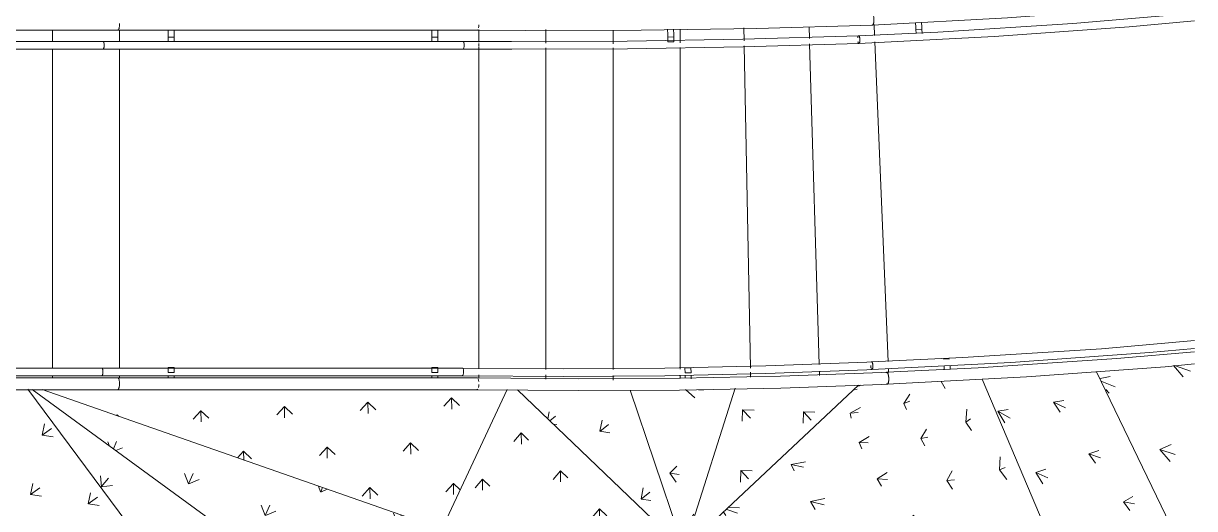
# Model space of a CAD drawing. Header units: millimetres. Extents: x -57519 to 497916, y -349472 to 446842.
# Drawn here: x 489922 to 494810, y 2633 to 4657 of the extents above; entities that cross this region are included whole.
import ezdxf

# ---------------------------------------------------------------- set-up
doc = ezdxf.new("R2010")
doc.units = ezdxf.units.MM
for name, color, linetype, lineweight in [('A-FLOR', 192, 'Continuous', 5), ('A-FLOR-HRAL', 11, 'Continuous', 5), ('A-FLOR-PATT', 8, 'Continuous', 5)]:
    doc.layers.add(name, color=color, linetype=linetype, lineweight=lineweight)

# ---------------------------------------------------------------- blocks, each defined once
blk = doc.blocks.new('Railings 6 - Railings 6-15750741-1_F SINGLE OCCUPANCY DIAGRAM')
at = {"layer": 'A-FLOR-HRAL'}
for p, q in [((93841.3, 4641.9), (93840.3, 4660.4)), ((93865.3, 4661.7), (93866.2, 4643.2)), ((89390.3, 4629.3), (90510.3, 4629.3)), ((90510.3, 4629.3), (92010.5, 4629.3)), ((90721.2, 4610.6), (90721.2, 4629.5)), ((90721.2, 4600.6), (90721.2, 4610.6)), ((90721.2, 4581.3), (90721.2, 4600.6)), ((90746.2, 4600.6), (90721.2, 4600.6)), ((90746.2, 4629.5), (90746.2, 4610.6)), ((90746.2, 4610.6), (90746.2, 4600.6)), ((90746.2, 4600.6), (90746.2, 4581.3)), ((91821.2, 4610.6), (91821.2, 4629.7)), ((91821.2, 4600.6), (91821.2, 4610.6)), ((91821.2, 4581.1), (91821.2, 4600.6)), ((91846.2, 4600.6), (91821.2, 4600.6)), ((91846.2, 4629.7), (91846.2, 4610.6)), ((91846.2, 4610.6), (91846.2, 4600.6)), ((91846.2, 4600.6), (91846.2, 4581.2)), ((92011.4, 4629.5), (92009.5, 4629.5)), ((92013.3, 4631.1), (92011.4, 4629.5)), ((92806, 4610.7), (92805.6, 4633.6)), ((92806.2, 4601.1), (92806, 4610.7)), ((92831.2, 4601.2), (92806.2, 4600.7)), ((92806.6, 4580.7), (92806.2, 4600.7)), ((92830.6, 4633.3), (92831, 4611.2)), ((92831, 4611.2), (92831.2, 4601.2)), ((92831.2, 4601.2), (92831.5, 4581.2)), ((93841.7, 4633.2), (93841.3, 4641.9)), ((93866.8, 4633.2), (93841.8, 4631.9)), ((93842.7, 4615.9), (93841.8, 4631.9)), ((93866.2, 4643.2), (93866.8, 4633.2)), ((93866.8, 4633.2), (93867.8, 4614.9)), ((90449.1, 4582.6), (89329.1, 4582.6)), ((89329.1, 4550.6), (90449.1, 4550.6)), ((91951.6, 4582.6), (90449.1, 4582.6)), ((90449.1, 4550.6), (91951.4, 4550.6)), ((91952.1, 4550.7), (91950.8, 4550.7)), ((92806.6, 4580.7), (92831.5, 4581.2)), ((93982.7, 3257.4), (93957.7, 3256.1)), ((93959.3, 3226.1), (93959.2, 3228.7)), ((93984.1, 3230), (93984.3, 3227.4)), ((93984.3, 3227.4), (93985, 3214)), ((89323.7, 3187.7), (90443.7, 3187.7)), ((90510.3, 3179.3), (89390.3, 3179.3)), ((90443.7, 3219.7), (89985.2, 3219.7)), ((91949.4, 3219.7), (90443.7, 3219.7)), ((90443.7, 3187.7), (91949.2, 3187.7)), ((92011, 3179.3), (90510.3, 3179.3)), ((90721.2, 3201.5), (90721.2, 3221.5)), ((90746.2, 3221.5), (90721.2, 3221.5)), ((90721.2, 3201.5), (90746.2, 3201.5)), ((90721.2, 3179.1), (90721.2, 3188.9)), ((90746.2, 3221.5), (90746.2, 3201.5)), ((90746.2, 3188.9), (90746.2, 3179.1)), ((91821.2, 3201.5), (91821.2, 3221.5)), ((91846.2, 3221.5), (91821.2, 3221.5)), ((91821.2, 3201.5), (91846.2, 3201.5)), ((91821.2, 3178.8), (91821.2, 3189.1)), ((91846.2, 3221.5), (91846.2, 3201.5)), ((91846.2, 3189), (91846.2, 3178.9)), ((91949.8, 3187.8), (91948.6, 3187.8)), ((92010.1, 3179.1), (92011.9, 3179.1)), ((92902.9, 3220.1), (92877.9, 3219.7)), ((92878.3, 3199.7), (92877.9, 3219.7)), ((92878.3, 3199.7), (92903.3, 3200.1)), ((92878.7, 3176.8), (92878.4, 3189.7)), ((92902.9, 3220.1), (92903.3, 3200.1)), ((92903.4, 3190.1), (92903.7, 3174.2)), ((93960.1, 3212.3), (93959.3, 3226.1)), ((89390.3, 3129.3), (90510.3, 3129.3)), ((90510.3, 3129.3), (92010.6, 3129.3)), ((92011.5, 3129.5), (92009.7, 3129.5)), ((92013.3, 3131.2), (92011.5, 3129.5))]:
    blk.add_line(p, q, dxfattribs=at)
at = {"layer": 'A-FLOR-HRAL', "flags": 128}
for points in [[(93660.4, 4650.7), (94224, 4680.2), (94786.8, 4722.4), (95005, 4742.7)], [(95005, 4700.5), (94496.5, 4656.9), (93932.8, 4621.3), (93602.9, 4606.4)], [(93660.5, 4650.7), (93177.9, 4636.7), (92695.2, 4629.1), (92212.3, 4627.9), (92010.5, 4629.3)], [(92017.8, 4651), (92017.3, 4644.7), (92016.3, 4639)], [(93604.1, 4574.4), (94168.6, 4602.6), (94732.3, 4643.5), (95005, 4668.2)], [(93602.9, 4606.3), (93120.2, 4591.7), (92637.4, 4583.4), (92154.4, 4581.5), (91951.6, 4582.6)], [(91951, 4582.4), (91952.2, 4582.4), (91953.4, 4581.3), (91954.4, 4579.2), (91955.3, 4576.3), (91955.9, 4572.7), (91956.2, 4568.6), (91956.1, 4564.4), (91955.8, 4560.4), (91955.2, 4556.8), (91954.3, 4553.8), (91953.2, 4551.8), (91952.1, 4550.7)], [(93604.1, 4574.4), (93121.3, 4559.7), (92638.2, 4551.4), (92155, 4549.5), (91951.5, 4550.6)], [(95005, 3333.9), (94616, 3300.3), (94037.2, 3263.2), (93657.1, 3245.7)], [(93658.4, 3213.8), (94238.1, 3242.6), (94817, 3284.1), (95005, 3301)], [(95005, 3287.7), (94680.9, 3259), (94101.6, 3220.5), (93720.5, 3202.1)], [(91949.4, 3219.7), (92371.4, 3216.4), (92793.4, 3219.5), (93215.3, 3229), (93637, 3244.8), (93657.1, 3245.7)], [(93722.6, 3152.1), (94302.9, 3182.3), (94882.3, 3225.2), (95005, 3236.5)], [(91948.9, 3219.5), (91950, 3219.5), (91951.2, 3218.4), (91952.2, 3216.3), (91953, 3213.4), (91953.5, 3209.8), (91953.8, 3205.7), (91953.8, 3201.5), (91953.4, 3197.5), (91952.8, 3193.9), (91952, 3191), (91950.9, 3188.9), (91949.8, 3187.8)], [(91949.2, 3187.7), (92371.4, 3184.4), (92793.6, 3187.5), (93215.7, 3197), (93637.7, 3212.8), (93658.4, 3213.7)], [(92011, 3179.3), (92433.1, 3175.2), (92855.3, 3177.5), (93277.4, 3186.1), (93699.3, 3201.2), (93720.4, 3202.1)], [(92010.6, 3129.3), (92433.1, 3125.2), (92855.6, 3127.5), (93278.1, 3136.1), (93700.4, 3151.2), (93722.6, 3152.1)], [(92015.3, 3174.1), (92016.5, 3169.5), (92017.4, 3163.8)], [(92017.8, 3151), (92017.2, 3144.7), (92016.3, 3139)]]:
    blk.add_lwpolyline(points, dxfattribs=at)
at = {"layer": 'A-FLOR-HRAL'}
for points, knots in [([(93657.8, 4700.5), (93658.8, 4700.9), (93660.3, 4700.4), (93662.2, 4697.9), (93663.1, 4695.9), (93663.8, 4694.2), (93664.4, 4692.2), (93665.1, 4689.4), (93665.8, 4686), (93666.3, 4682.6), (93666.5, 4679.9), (93666.7, 4677.1), (93666.8, 4674.5), (93666.8, 4672.1), (93666.8, 4669.9), (93666.7, 4667.8), (93666.5, 4665.7), (93666.3, 4663.8), (93666, 4661.9), (93665.7, 4660.1), (93665.2, 4657.9), (93664.5, 4655.5), (93663.5, 4653.2), (93662.4, 4651.7), (93661.6, 4651.1), (93661.2, 4650.9)], [-1, -1, -1, -1, -0.861111, -0.791667, -0.756944, -0.722222, -0.6875, -0.652778, -0.583333, -0.548611, -0.513889, -0.479167, -0.444444, -0.416667, -0.388889, -0.361111, -0.333333, -0.305556, -0.277778, -0.25, -0.222222, -0.166667, -0.111111, -0.055556, 0, 0, 0, 0]), ([(90511.3, 4629.5), (90511.9, 4629.8), (90513.2, 4630.9), (90515, 4634.2), (90516.4, 4638.8), (90517.7, 4646.5), (90518, 4653.2), (90517.8, 4657.5)], [0, 0, 0, 0, 0.0833333, 0.1666667, 0.25, 0.3333333, 0.5, 0.5, 0.5, 0.5]), ([(93661.2, 4650.9), (93662.3, 4651.4), (93663.7, 4653.1), (93664.9, 4656.7), (93665.3, 4658.2), (93665.4, 4658.5)], [-1, -1, -1, -1, -0.8611111, -0.7916667, -0.7777778, -0.7777778, -0.7777778, -0.7777778]), ([(93599, 4596.8), (93599.1, 4597.7), (93599.3, 4599.3), (93599.7, 4601.4), (93600, 4602.6), (93600.2, 4603.2)], [-0.3333333, -0.3333333, -0.3333333, -0.3333333, -0.2777778, -0.2222222, -0.1734348, -0.1734348, -0.1734348, -0.1734348]), ([(93600.2, 4603.1), (93600.1, 4602.7), (93599.9, 4601.9), (93599.6, 4600.7), (93599.3, 4599.2), (93599.1, 4597.9), (93599, 4597.1), (93599, 4596.7)], [-0.8281255, -0.8281255, -0.8281255, -0.8281255, -0.7916667, -0.7569444, -0.7222222, -0.6875, -0.6666667, -0.6666667, -0.6666667, -0.6666667]), ([(93602.4, 4606.3), (93603.1, 4606.5), (93604, 4606.2), (93605.2, 4604.6), (93605.8, 4603.3), (93606.2, 4602.2), (93606.6, 4600.9), (93607.1, 4599.1), (93607.5, 4597), (93607.8, 4594.8), (93608.1, 4592.5), (93608.2, 4589.7), (93608.2, 4586.7), (93608, 4584), (93607.7, 4581.5), (93607.1, 4578.5), (93606.1, 4575.8), (93605.1, 4574.7), (93604.6, 4574.5)], [-1, -1, -1, -1, -0.861111, -0.791667, -0.756944, -0.722222, -0.6875, -0.652778, -0.583333, -0.548611, -0.513889, -0.444444, -0.388889, -0.333333, -0.277778, -0.222222, -0.111111, 0, 0, 0, 0]), ([(93604.6, 4574.5), (93605.3, 4574.8), (93606.2, 4575.9), (93607, 4578.4), (93607.4, 4580), (93607.7, 4581.5), (93607.9, 4583), (93608.1, 4584.6), (93608.2, 4586.3), (93608.2, 4588.1), (93608.2, 4589.8), (93608.1, 4592.2), (93607.8, 4594.9), (93607.4, 4597.7), (93606.9, 4600.1), (93606.2, 4602.2), (93605.8, 4603.3), (93605.5, 4603.8)], [-1, -1, -1, -1, -0.8611111, -0.7916667, -0.7569444, -0.7222222, -0.6875, -0.6527778, -0.6180556, -0.5833333, -0.5486111, -0.5138889, -0.4444444, -0.3888889, -0.3333333, -0.2777778, -0.2222222, -0.2222222, -0.2222222, -0.2222222]), ([(90449.7, 4550.7), (90450.1, 4550.9), (90451, 4551.6), (90452.1, 4553.7), (90453, 4556.7), (90453.8, 4561.6), (90454.1, 4568.7), (90453.3, 4575.4), (90452.1, 4579.4), (90451, 4581.5), (90449.7, 4582.6), (90448.9, 4582.6), (90448.5, 4582.4)], [0, 0, 0, 0, 0.083333, 0.166667, 0.25, 0.333333, 0.5, 0.666667, 0.75, 0.833333, 0.916667, 1, 1, 1, 1]), ([(93604.6, 4574.5), (93603.9, 4574.3), (93602.9, 4574.6), (93601.8, 4576.2), (93601.2, 4577.5), (93600.7, 4578.6), (93600.4, 4579.7), (93600.2, 4580.4), (93600.1, 4580.7)], [-1, -1, -1, -1, -0.8611111, -0.7916667, -0.7569444, -0.7222222, -0.6875, -0.6666667, -0.6666667, -0.6666667, -0.6666667]), ([(93600.1, 4580.6), (93600.3, 4579.9), (93600.7, 4578.5), (93601.7, 4576.2), (93603, 4574.4), (93604.1, 4574.3), (93604.6, 4574.5)], [-0.3333333, -0.3333333, -0.3333333, -0.3333333, -0.2777778, -0.2222222, -0.1111111, 0, 0, 0, 0]), ([(93654.5, 3220.1), (93654.5, 3220.3), (93654.2, 3221.4), (93653.9, 3223.2), (93653.6, 3225.4), (93653.3, 3227.7), (93653.2, 3229.5), (93653.2, 3230.7)], [-0.6666667, -0.6666667, -0.6666667, -0.6666667, -0.6527778, -0.5833333, -0.5486111, -0.5138889, -0.4444444, -0.4444444, -0.4444444, -0.4444444]), ([(93653.2, 3230.7), (93653.2, 3230.6), (93653.2, 3229.9), (93653.3, 3228), (93653.5, 3225.3), (93654, 3222.4), (93654.3, 3220.8), (93654.5, 3220.1)], [-0.5555556, -0.5555556, -0.5555556, -0.5555556, -0.5486111, -0.5138889, -0.4444444, -0.3888889, -0.3333333, -0.3333333, -0.3333333, -0.3333333]), ([(93656.6, 3245.6), (93657.3, 3245.9), (93658.2, 3245.6), (93659.4, 3243.9), (93659.9, 3242.6), (93660.4, 3241.5), (93660.8, 3240.2), (93661.2, 3238.4), (93661.6, 3236.3), (93661.9, 3234.1), (93662.2, 3231.8), (93662.3, 3229), (93662.3, 3226), (93662.2, 3223.3), (93661.9, 3220.8), (93661.3, 3217.9), (93660.3, 3215.1), (93659.4, 3214.1), (93658.9, 3213.9)], [-1, -1, -1, -1, -0.861111, -0.791667, -0.756944, -0.722222, -0.6875, -0.652778, -0.583333, -0.548611, -0.513889, -0.444444, -0.388889, -0.333333, -0.277778, -0.222222, -0.111111, 0, 0, 0, 0]), ([(93658.9, 3213.8), (93659.5, 3214.1), (93660.4, 3215.2), (93661.2, 3217.7), (93661.6, 3219.4), (93661.9, 3220.8), (93662.1, 3222.3), (93662.2, 3223.9), (93662.3, 3225.6), (93662.3, 3227.4), (93662.3, 3229.1), (93662.2, 3231.5), (93661.9, 3234.2), (93661.5, 3237), (93661, 3239.4), (93660.4, 3241.5), (93659.9, 3242.6), (93659.7, 3243.1)], [-1, -1, -1, -1, -0.8611111, -0.7916667, -0.7569444, -0.7222222, -0.6875, -0.6527778, -0.6180556, -0.5833333, -0.5486111, -0.5138889, -0.4444444, -0.3888889, -0.3333333, -0.2777778, -0.2222222, -0.2222222, -0.2222222, -0.2222222]), ([(90443.1, 3219.5), (90443.5, 3219.7), (90444.3, 3219.7), (90445.6, 3218.6), (90446.7, 3216.5), (90447.6, 3213.5), (90448.2, 3209.8), (90448.7, 3204.4), (90448.4, 3198.7), (90447.6, 3193.8), (90446.7, 3190.8), (90445.6, 3188.7), (90444.7, 3188), (90444.3, 3187.8)], [0, 0, 0, 0, 0.083333, 0.166667, 0.25, 0.333333, 0.416667, 0.5, 0.666667, 0.75, 0.833333, 0.916667, 1, 1, 1, 1]), ([(90509.3, 3179.1), (90510, 3179.4), (90511.3, 3179.4), (90513.2, 3177.6), (90515, 3174.3), (90516.4, 3169.6), (90517.4, 3163.9), (90518.1, 3155.4), (90517.7, 3146.5), (90516.4, 3138.8), (90514.9, 3134.2), (90513.2, 3130.9), (90511.9, 3129.8), (90511.3, 3129.5)], [0, 0, 0, 0, 0.083333, 0.166667, 0.25, 0.333333, 0.416667, 0.5, 0.666667, 0.75, 0.833333, 0.916667, 1, 1, 1, 1]), ([(93658.9, 3213.9), (93658.2, 3213.6), (93657.3, 3214), (93656.2, 3215.5), (93655.9, 3216.2), (93655.8, 3216.3)], [-1, -1, -1, -1, -0.8611111, -0.7916667, -0.7777778, -0.7777778, -0.7777778, -0.7777778]), ([(93719.7, 3201.9), (93720.8, 3202.3), (93722.3, 3201.8), (93724, 3199.2), (93724.9, 3197.2), (93725.6, 3195.5), (93726.2, 3193.5), (93727, 3190.7), (93727.6, 3187.3), (93728.1, 3183.9), (93728.3, 3181.2), (93728.5, 3178.4), (93728.6, 3175.8), (93728.7, 3173.4), (93728.6, 3171.2), (93728.5, 3169.1), (93728.4, 3167), (93728.2, 3165.1), (93727.9, 3163.2), (93727.6, 3161.4), (93727.2, 3159.2), (93726.5, 3156.8), (93725.8, 3155.3), (93725.5, 3154.7)], [-1, -1, -1, -1, -0.8611111, -0.7916667, -0.7569444, -0.7222222, -0.6875, -0.6527778, -0.5833333, -0.5486111, -0.5138889, -0.4791667, -0.4444444, -0.4166667, -0.3888889, -0.3611111, -0.3333333, -0.3055556, -0.2777778, -0.25, -0.2222222, -0.1666667, -0.1111111, -0.1111111, -0.1111111, -0.1111111]), ([(93726.6, 3192.2), (93726.4, 3192.8), (93726.1, 3193.9), (93725.4, 3196), (93724.5, 3198.2), (93723.4, 3200.2), (93721.8, 3202), (93720.6, 3202.2), (93719.7, 3201.9)], [-0.3332759, -0.3332759, -0.3332759, -0.3332759, -0.3055556, -0.2777778, -0.2222222, -0.1666667, -0.1111111, 0, 0, 0, 0]), ([(93728, 3184.4), (93727.9, 3185.1), (93727.7, 3186.4), (93727.4, 3188.5), (93727, 3190.4), (93726.7, 3191.6), (93726.6, 3192.2)], [-0.4443519, -0.4443519, -0.4443519, -0.4443519, -0.4166667, -0.3888889, -0.3611111, -0.3333333, -0.3333333, -0.3333333, -0.3333333]), ([(93728.6, 3175.6), (93728.6, 3175.8), (93728.6, 3176.9), (93728.5, 3178.9), (93728.3, 3181.7), (93728.1, 3183.5), (93728, 3184.4)], [-0.5554612, -0.5554612, -0.5554612, -0.5554612, -0.5486111, -0.5138889, -0.4791667, -0.4444444, -0.4444444, -0.4444444, -0.4444444]), ([(93723.3, 3152.3), (93722.3, 3151.9), (93721.1, 3152.3), (93719.9, 3153.8), (93719.6, 3154.1)], [-1, -1, -1, -1, -0.8611111, -0.832869, -0.832869, -0.832869, -0.832869]), ([(93719.6, 3154.1), (93719.7, 3154.1), (93720.1, 3153.6), (93721.3, 3152.2), (93722.5, 3152), (93723.3, 3152.3)], [-0.167032, -0.167032, -0.167032, -0.167032, -0.1666667, -0.1111111, 0, 0, 0, 0]), ([(93725.3, 3154.4), (93725, 3153.9), (93724.4, 3153), (93723.7, 3152.5), (93723.3, 3152.3)], [-0.1007576, -0.1007576, -0.1007576, -0.1007576, -0.0555556, 0, 0, 0, 0]), ([(93725.5, 3154.7), (93725.7, 3155), (93726.2, 3156.2), (93726.8, 3158), (93727.2, 3159.5), (93727.3, 3159.8)], [-0.8888889, -0.8888889, -0.8888889, -0.8888889, -0.8611111, -0.7916667, -0.7777778, -0.7777778, -0.7777778, -0.7777778]), ([(93727.3, 3159.8), (93727.4, 3160.2), (93727.6, 3161.2), (93727.9, 3163.2), (93728.2, 3165.2), (93728.3, 3166.5), (93728.4, 3167)], [-0.7776613, -0.7776613, -0.7776613, -0.7776613, -0.7569444, -0.7222222, -0.6875, -0.6666667, -0.6666667, -0.6666667, -0.6666667]), ([(93728.4, 3167), (93728.4, 3167.4), (93728.5, 3168.5), (93728.6, 3170.7), (93728.7, 3173.2), (93728.6, 3174.9), (93728.6, 3175.6)], [-0.6666429, -0.6666429, -0.6666429, -0.6666429, -0.6527778, -0.6180556, -0.5833333, -0.5555556, -0.5555556, -0.5555556, -0.5555556])]:
    blk.add_open_spline(points, degree=3, knots=knots, dxfattribs=at)
for points in [[(93658.7, 4651.4), (93659.5, 4650.7), (93660.4, 4650.6), (93661.2, 4650.9)], [(93661.2, 4650.9), (93660.4, 4650.6), (93659.5, 4650.7), (93658.7, 4651.4)], [(90509.3, 4629.5), (90509.9, 4629.2), (90510.6, 4629.2), (90511.3, 4629.5)], [(92011.4, 4629.5), (92011.1, 4629.3), (92010.8, 4629.3), (92010.4, 4629.3)], [(93600.9, 4604.7), (93601.4, 4605.5), (93601.8, 4606), (93602.4, 4606.3)], [(93602.4, 4606.2), (93601.8, 4606), (93601.4, 4605.5), (93600.9, 4604.7)], [(93604, 4605.9), (93603.4, 4606.3), (93602.9, 4606.4), (93602.4, 4606.2)], [(90448.4, 4550.7), (90448.9, 4550.5), (90449.3, 4550.5), (90449.7, 4550.7)], [(91951, 4582.5), (91951.2, 4582.6), (91951.4, 4582.6), (91951.6, 4582.6)], [(91952.1, 4550.7), (91951.8, 4550.6), (91951.6, 4550.6), (91951.4, 4550.6)], [(93655.2, 3244.1), (93655.6, 3244.9), (93656.1, 3245.4), (93656.6, 3245.6)], [(93656.6, 3245.6), (93656.1, 3245.4), (93655.6, 3244.9), (93655.2, 3244.1)], [(93658.2, 3245.3), (93657.7, 3245.7), (93657.1, 3245.8), (93656.6, 3245.6)], [(90444.3, 3187.8), (90443.9, 3187.6), (90443.5, 3187.6), (90443, 3187.8)], [(91948.9, 3219.6), (91949.1, 3219.7), (91949.3, 3219.7), (91949.5, 3219.7)], [(92010.1, 3179.1), (92010.4, 3179.2), (92010.7, 3179.3), (92011, 3179.3)], [(93655.8, 3216.3), (93656.3, 3215.3), (93657.3, 3213.8), (93658.4, 3213.6), (93658.9, 3213.8)], [(93717.5, 3199.5), (93717.9, 3200.2), (93718.6, 3201.2), (93719.3, 3201.7), (93719.7, 3201.9)], [(93719.7, 3201.9), (93718.9, 3201.6), (93718.2, 3200.8), (93717.5, 3199.5)], [(90511.3, 3129.5), (90510.6, 3129.2), (90509.9, 3129.2), (90509.3, 3129.5)], [(92011.5, 3129.5), (92011.2, 3129.4), (92010.9, 3129.3), (92010.5, 3129.3)], [(93723.3, 3152.3), (93724, 3152.6), (93724.7, 3153.3), (93725.3, 3154.4)]]:
    blk.add_open_spline(points, degree=3, dxfattribs=at)
blk = doc.blocks.new('FP_1087-1_F SINGLE OCCUPANCY DIAGRAM')
at = {"layer": 'A-FLOR-PATT'}
for p, q in [((93587.6, 3128.9), (93597.1, 3130.8)), ((93603.8, 3143.9), (93612.2, 3148.7)), ((93948, 3164), (93964.1, 3134.5)), ((93792.2, 3071.6), (93816.7, 3110.2)), ((93792.2, 3071.6), (93816.9, 3080.9)), ((93567, 3031.2), (93610.6, 3055.5)), ((93567, 3031.2), (93600.8, 3033.5)), ((93567, 3031.2), (93571.1, 3010.4)), ((93792.2, 3071.6), (93802.4, 3046.3)), ((94050.2, 2993.9), (94054.4, 3047.6)), ((94050.2, 2993.9), (94069.9, 3007)), ((94050.2, 2993.9), (94073.6, 2958.8)), ((93604.7, 2908.7), (93647.1, 2933.8)), ((93862.2, 2925.2), (93885.6, 2964.6)), ((93604.7, 2908.7), (93642.8, 2907.9)), ((93604.7, 2908.7), (93616, 2882.5)), ((93862.2, 2925.2), (93891.1, 2931.3)), ((93862.2, 2925.2), (93879.6, 2894.6)), ((94190.7, 2795.3), (94193.9, 2849.8)), ((93320.9, 2817.2), (93381.5, 2828.9)), ((93320.9, 2817.2), (93372.6, 2806.4)), ((93320.9, 2817.2), (93333.3, 2790.3)), ((93970.4, 2750.6), (93992.7, 2790.7)), ((94190.7, 2795.3), (94214.7, 2805.2)), ((94190.7, 2795.3), (94221.3, 2754.9)), ((93680.5, 2757.9), (93721.9, 2783.8)), ((93680.5, 2757.9), (93722.9, 2753.9)), ((93680.5, 2757.9), (93698.9, 2726.5)), ((93970.4, 2750.6), (94003.6, 2753.5)), ((93970.4, 2750.6), (93994.9, 2714.7)), ((93402.5, 2662.2), (93461.9, 2674.7)), ((93402.5, 2662.2), (93458.5, 2648.2)), ((93402.5, 2662.2), (93422, 2630)), ((93040.8, 2617.5), (93048.8, 2604.9)), ((93053.3, 2629.1), (93097.7, 2613.8)), ((93061.8, 2637.2), (93105.7, 2637)), ((93794.4, 2579), (93834.7, 2605.7)), ((93794.4, 2579), (93841.1, 2571.8)), ((93794.4, 2579), (93820, 2542.3)), ((94116.7, 2547.7), (94137.9, 2588.6)), ((94116.7, 2547.7), (94154.2, 2547.4)), ((94116.7, 2547.7), (94148.4, 2506.5)), ((94369.4, 2568.5), (94370.3, 2584.1)), ((94369.4, 2568.5), (94376.3, 2570)), ((94369.4, 2568.5), (94384.9, 2549.6)), ((93153.5, 2450.4), (93227.3, 2423.2)), ((93153.5, 2450.4), (93181.2, 2412.1)), ((93153.5, 2450.4), (93230, 2450.3)), ((93522.1, 2479), (93580.5, 2492.3)), ((93522.1, 2479), (93582.4, 2461.8)), ((93522.1, 2479), (93548.8, 2441.5)), ((93946.4, 2371.8), (93985.7, 2399.3)), ((93946.4, 2371.8), (93997.4, 2361.5)), ((93946.4, 2371.8), (93979.2, 2329.8)), ((94301.1, 2316.5), (94321.3, 2358.3)), ((94301.1, 2316.5), (94342.9, 2313.1)), ((94301.1, 2316.5), (94339.9, 2270.1)), ((93679.8, 2267.6), (93737.1, 2281.7)), ((93679.8, 2267.6), (93744.4, 2247.2)), ((93679.8, 2267.6), (93713.6, 2224.8)), ((93316.9, 2234.8), (93392.3, 2235.5)), ((93316.9, 2234.8), (93395, 2204.4)), ((93316.9, 2234.8), (93342.6, 2202.6)), ((94136.5, 2136.4), (94174.7, 2164.7)), ((94136.5, 2136.4), (94191.8, 2122.9)), ((94136.5, 2136.4), (94176.4, 2089.1)), ((94523.6, 2057.1), (94542.7, 2099.7)), ((94523.6, 2057.1), (94569.7, 2050.5)), ((94523.6, 2057.1), (94569.6, 2005.3)), ((93875.6, 2027.9), (93931.9, 2042.8)), ((93875.6, 2027.9), (93944.5, 2004.4)), ((93875.6, 2027.9), (93916.6, 1979.8)), ((94364.7, 1872.7), (94401.9, 1901.8)), ((94364.7, 1872.7), (94424.3, 1856.1)), ((94364.7, 1872.7), (94411.7, 1820.2)), ((94129.3, 1765.3), (94164.7, 1775.7)), ((94631, 1580.8), (94667.1, 1610.7)), ((94631, 1580.8), (94694.9, 1560.9)), ((94631, 1580.8), (94685.2, 1522.9))]:
    blk.add_line(p, q, dxfattribs=at)
blk = doc.blocks.new('FP_1088-1_F SINGLE OCCUPANCY DIAGRAM')
at = {"layer": 'A-FLOR-PATT'}
for p, q in [((94416.3, 3077), (94460, 3084.2)), ((94183.3, 3039.8), (94227, 3046.6)), ((94183.3, 3039.8), (94235.4, 3010.4)), ((94183.3, 3039.8), (94213.5, 2990.4)), ((94416.3, 3077), (94466.9, 3053.3)), ((94416.3, 3077), (94444.4, 3035.3)), ((94564.4, 2861.2), (94605.9, 2876.1)), ((94564.4, 2861.2), (94612.9, 2845)), ((94564.4, 2861.2), (94591.7, 2822.5)), ((94342.7, 2783.2), (94384.3, 2797.7)), ((94342.7, 2783.2), (94392.7, 2761.4)), ((94342.7, 2783.2), (94372.1, 2736.9)), ((94708, 2661.5), (94747.4, 2683.9)), ((94708, 2661.5), (94754.4, 2652.8)), ((94708, 2661.5), (94734.4, 2625.8)), ((94497.6, 2542.9), (94537, 2565)), ((94497.6, 2542.9), (94545.5, 2528.6)), ((94497.6, 2542.9), (94526.1, 2499.6)), ((94847.1, 2477.8), (94884.4, 2507.7)), ((94847.1, 2477.8), (94891.4, 2476.5)), ((94847.1, 2477.8), (94872.7, 2445.1)), ((94648, 2318.7), (94685.3, 2348.4)), ((94648, 2318.7), (94693.8, 2311.9)), ((94648, 2318.7), (94675.7, 2278.4)), ((94981.8, 2310), (95005, 2334.8)), ((94981.8, 2310), (95005, 2313.4)), ((94981.8, 2310), (95005, 2282.1)), ((94793.9, 2110.6), (94829.1, 2147.9)), ((94793.9, 2110.6), (94837.6, 2111.3)), ((94793.9, 2110.6), (94820.8, 2073.3)), ((94935.4, 1918.5), (94968.5, 1963.4)), ((94640.1, 1948.1), (94641.2, 1949.3)), ((94935.4, 1918.5), (94977, 1926.7)), ((94935.4, 1918.5), (94961.4, 1884.3)), ((94758.6, 1679.5), (94791.8, 1724.3)), ((94758.6, 1679.5), (94801.8, 1682.3)), ((94758.6, 1679.5), (94786.8, 1637.7)), ((94906.9, 1463.1), (94937.9, 1515.5)), ((94906.9, 1463.1), (94947.9, 1473.3)), ((94906.9, 1463.1), (94934.2, 1424.3))]:
    blk.add_line(p, q, dxfattribs=at)
blk = doc.blocks.new('FP_1089-1_F SINGLE OCCUPANCY DIAGRAM')
at = {"layer": 'A-FLOR-PATT'}
for p, q in [((94917.7, 3229.8), (94957.4, 3183.5)), ((94921.4, 3230.1), (94987.7, 3206)), ((94611.6, 3176.4), (94653.4, 3184.4)), ((94618.1, 3163), (94673.2, 3140.7)), ((94634.3, 3129.7), (94648, 3114.9)), ((94860, 2879.7), (94907.2, 2900.5)), ((94860, 2879.7), (94923.4, 2859.5)), ((94860, 2879.7), (94903.8, 2829.3))]:
    blk.add_line(p, q, dxfattribs=at)
blk = doc.blocks.new('FP_1090-1_F SINGLE OCCUPANCY DIAGRAM')
at = {"layer": 'A-FLOR-PATT'}
for p, q in [((92880.1, 3130.6), (92918.6, 3095.8)), ((92934.7, 3128.8), (92955.9, 3127.4)), ((92815, 2780.9), (92844.7, 2809.5)), ((92815, 2780.9), (92853.1, 2774.8)), ((92815, 2780.9), (92840.7, 2743.6)), ((92896.4, 2581.8), (92915.5, 2610.5)), ((92896.4, 2581.8), (92896.3, 2544.4)), ((92896.4, 2581.8), (92908.8, 2575.6))]:
    blk.add_line(p, q, dxfattribs=at)

msp = doc.modelspace()

# ---------------------------------------------------------------- hatches: boundary and pattern name
at = {"layer": 'A-FLOR-PATT'}
h = msp.add_hatch(dxfattribs=at)
h.set_pattern_fill('FP_1371', color=256, style=0, pattern_type=2)
h.set_pattern_definition([(35.805, (390128.15, -24838.58), (48.40606, 247.73337), [47.297, -309.439]), (350.797, (390128.15, -24838.58), (48.40675, 247.733), [45.76, -198.293]), (78.944, (390128.15, -24838.58), (-240.91124, 39.03156), [47.328, -205.09])])
h.paths.add_polyline_path([(490944.4, 1782.1), (489941.4, 3129.5), (489903, 3129.5), (489557, 2576.8), (490870.4, 1824.5)], flags=0)
h = msp.add_hatch(dxfattribs=at)
h.set_pattern_fill('FP_1373', color=256, style=0, pattern_type=2)
h.set_pattern_definition([(50.384, (384632.06, -47372.22), (-20.83872, 245.79765), [47.525, -310.933]), (6.935, (384632.06, -47372.22), (-20.8399, 245.79803), [47.108, -204.136]), (94.846, (384632.06, -47372.22), (-249.4059, -30.3347), [46.252, -200.427])])
h.paths.add_polyline_path([(490944.4, 1782.1), (491364.1, 2104.7), (489959, 3129.5), (489941.4, 3129.5), (490870.4, 1881.5)], flags=0)
h = msp.add_hatch(dxfattribs=at)
h.set_pattern_fill('FP_1376', color=256, style=0, pattern_type=2)
h.set_pattern_definition([(66.675, (389270.38, -65181.82), (-89.07055, 230.8921), [47.554, -311.124]), (23.08, (389270.38, -65181.82), (-89.06973, 230.8922), [47.099, -204.095]), (111.095, (389270.38, -65181.82), (-231.08736, -98.4731), [46.402, -201.075])])
h.paths.add_polyline_path([(491364.1, 2104.7), (491668.6, 2547), (490000.7, 3129.5), (489959, 3129.5), (490944.4, 2410.8)], flags=0)
h = msp.add_hatch(dxfattribs=at)
h.set_pattern_fill('FP_1375', color=256, style=0, pattern_type=2)
h.set_pattern_definition([(271.257, (509285.33, -2078.75), (178.347, -169.3954), [47.282, -309.344]), (227.661, (509285.33, -2078.75), (178.347, -169.3942), [47.472, -205.712]), (316.475, (509285.33, -2078.75), (170.5225, 187.1466), [46.12, -199.852])])
h.paths.add_polyline_path([(491668.6, 2547), (491941.7, 3129.5), (491809.6, 3129.5), (490000.7, 3129.5), (491173.4, 2719.9)], flags=0)
h = msp.add_hatch(dxfattribs=at)
h.set_pattern_fill('FP_1214', color=256, style=0, pattern_type=2)
h.set_pattern_definition([(270.199, (516128.71, -2219.67), (163.4589, -158.0502), [46.463, -303.981]), (229.86, (516128.7, -2219.67), (163.4608, -158.048), [47.188, -204.48]), (315.964, (516128.7, -2219.67), (162.242, 192.3915), [42.633, -184.741])])
h.paths.add_polyline_path([(492679, 2464.3), (491985.1, 3128.5), (491941.4, 3128.8), (491668.6, 2547), (492467.3, 2481.6)], flags=0)
h = msp.add_hatch(dxfattribs=at)
h.set_pattern_fill('FP_1108', color=256, style=0, pattern_type=2)
h.set_pattern_definition([(313.18, (459175.66, 20635.99), (253.8717, -8.06695), [47.625, -311.585]), (268.18, (459175.66, 20636), (253.8719, -8.067), [47.625, -206.375]), (358.18, (459175.66, 20636), (8.067, 253.8719), [47.625, -206.375])])
h.paths.add_polyline_path([(492679, 2464.3), (493408.4, 3148.8), (493173.9, 3141), (492892.2, 3133.4), (492705.3, 2547)], flags=0)
h = msp.add_hatch(dxfattribs=at)
h.set_pattern_fill('FP_1216', color=256, style=0, pattern_type=2)
h.set_pattern_definition([(38.195, (412798.9, -36865.3), (50.05758, 248.11795), [45.805, -299.68]), (351.148, (412798.9, -36865.3), (50.05635, 248.1185), [42.025, -182.108]), (78.594, (412798.9, -36865.3), (-221.4631, 34.4897), [47.46, -205.658])])
h.paths.add_polyline_path([(492679, 2464.3), (492454.8, 3127.6), (492177.9, 3125.6), (491987.5, 3126.2), (492467.3, 2666.9)], flags=0)

# ---------------------------------------------------------------- linework, layer by layer
at = {"layer": 'A-FLOR'}
for p, q in [((493475, 4607.1), (493473.1, 4653.6)), ((490043.3, 4581.3), (490043.3, 4629.5)), ((490323.3, 4581.3), (490323.3, 4629.5)), ((491823.3, 4580), (491823.3, 4632)), ((492103.3, 4575.1), (492103.3, 4631.5)), ((492383.3, 4572.4), (492383.3, 4629.6)), ((492663.3, 4576.4), (492663.3, 4633.7)), ((492930.2, 4585.1), (492929.1, 4639.2)), ((493202.6, 4595.3), (493201.2, 4643.4)), ((490043.3, 3218.4), (490043.3, 4551.8)), ((490323.3, 3218.4), (490323.3, 4551.8)), ((491823.3, 4563.5), (491823.3, 4574.4)), ((491823.3, 3216.6), (491823.3, 4561.2)), ((492103.3, 3213.1), (492103.3, 4555.8)), ((492383.3, 3213.5), (492383.3, 4555.8)), ((492663.3, 3214.3), (492663.3, 4557.6)), ((492956.7, 3219), (492930.6, 4563.8)), ((493243.9, 3234.2), (493203.4, 4572)), ((493531.1, 3246.2), (493476.1, 4580.3)), ((490043.3, 3179.1), (490043.3, 3188.9)), ((490323.3, 3179.1), (490323.3, 3188.9)), ((491823.3, 3178.5), (491823.3, 3191.4)), ((492103.3, 3173.1), (492103.3, 3191)), ((492383.3, 3169.2), (492383.3, 3188.7)), ((492663.3, 3176.3), (492663.3, 3190.2)), ((492957.4, 3180.9), (492957, 3202.5)), ((493245.3, 3188.6), (493244.7, 3207.1)), ((493533, 3201.6), (493532.3, 3218)), ((494810.5, 2357.9), (494401, 3203.9)), ((490944.4, 1782.1), (489940.2, 3131.2)), ((491364.1, 2104.7), (489959, 3129.5)), ((490000.7, 3129.5), (491668.6, 2547)), ((491668.6, 2547), (491941.7, 3129.5)), ((492679, 2464.3), (491984.2, 3129.3)), ((492679, 2464.3), (493408.4, 3148.8)), ((492892.9, 3135.5), (492679, 2464.3)), ((494701.6, 1339.2), (493924, 3173.4)), ((492454.8, 3127.6), (492679, 2464.3))]:
    msp.add_line(p, q, dxfattribs=at)

# ---------------------------------------------------------------- block references
for name in ['FP_1089-1_F SINGLE OCCUPANCY DIAGRAM', 'FP_1090-1_F SINGLE OCCUPANCY DIAGRAM', 'FP_1087-1_F SINGLE OCCUPANCY DIAGRAM', 'FP_1088-1_F SINGLE OCCUPANCY DIAGRAM']:
    msp.add_blockref(name, (399805.4, 0), dxfattribs=at)
at = {"layer": 'A-FLOR-HRAL'}
msp.add_blockref('Railings 6 - Railings 6-15750741-1_F SINGLE OCCUPANCY DIAGRAM', (399805.4, 0), dxfattribs=at)

doc.saveas('drawing.dxf')
